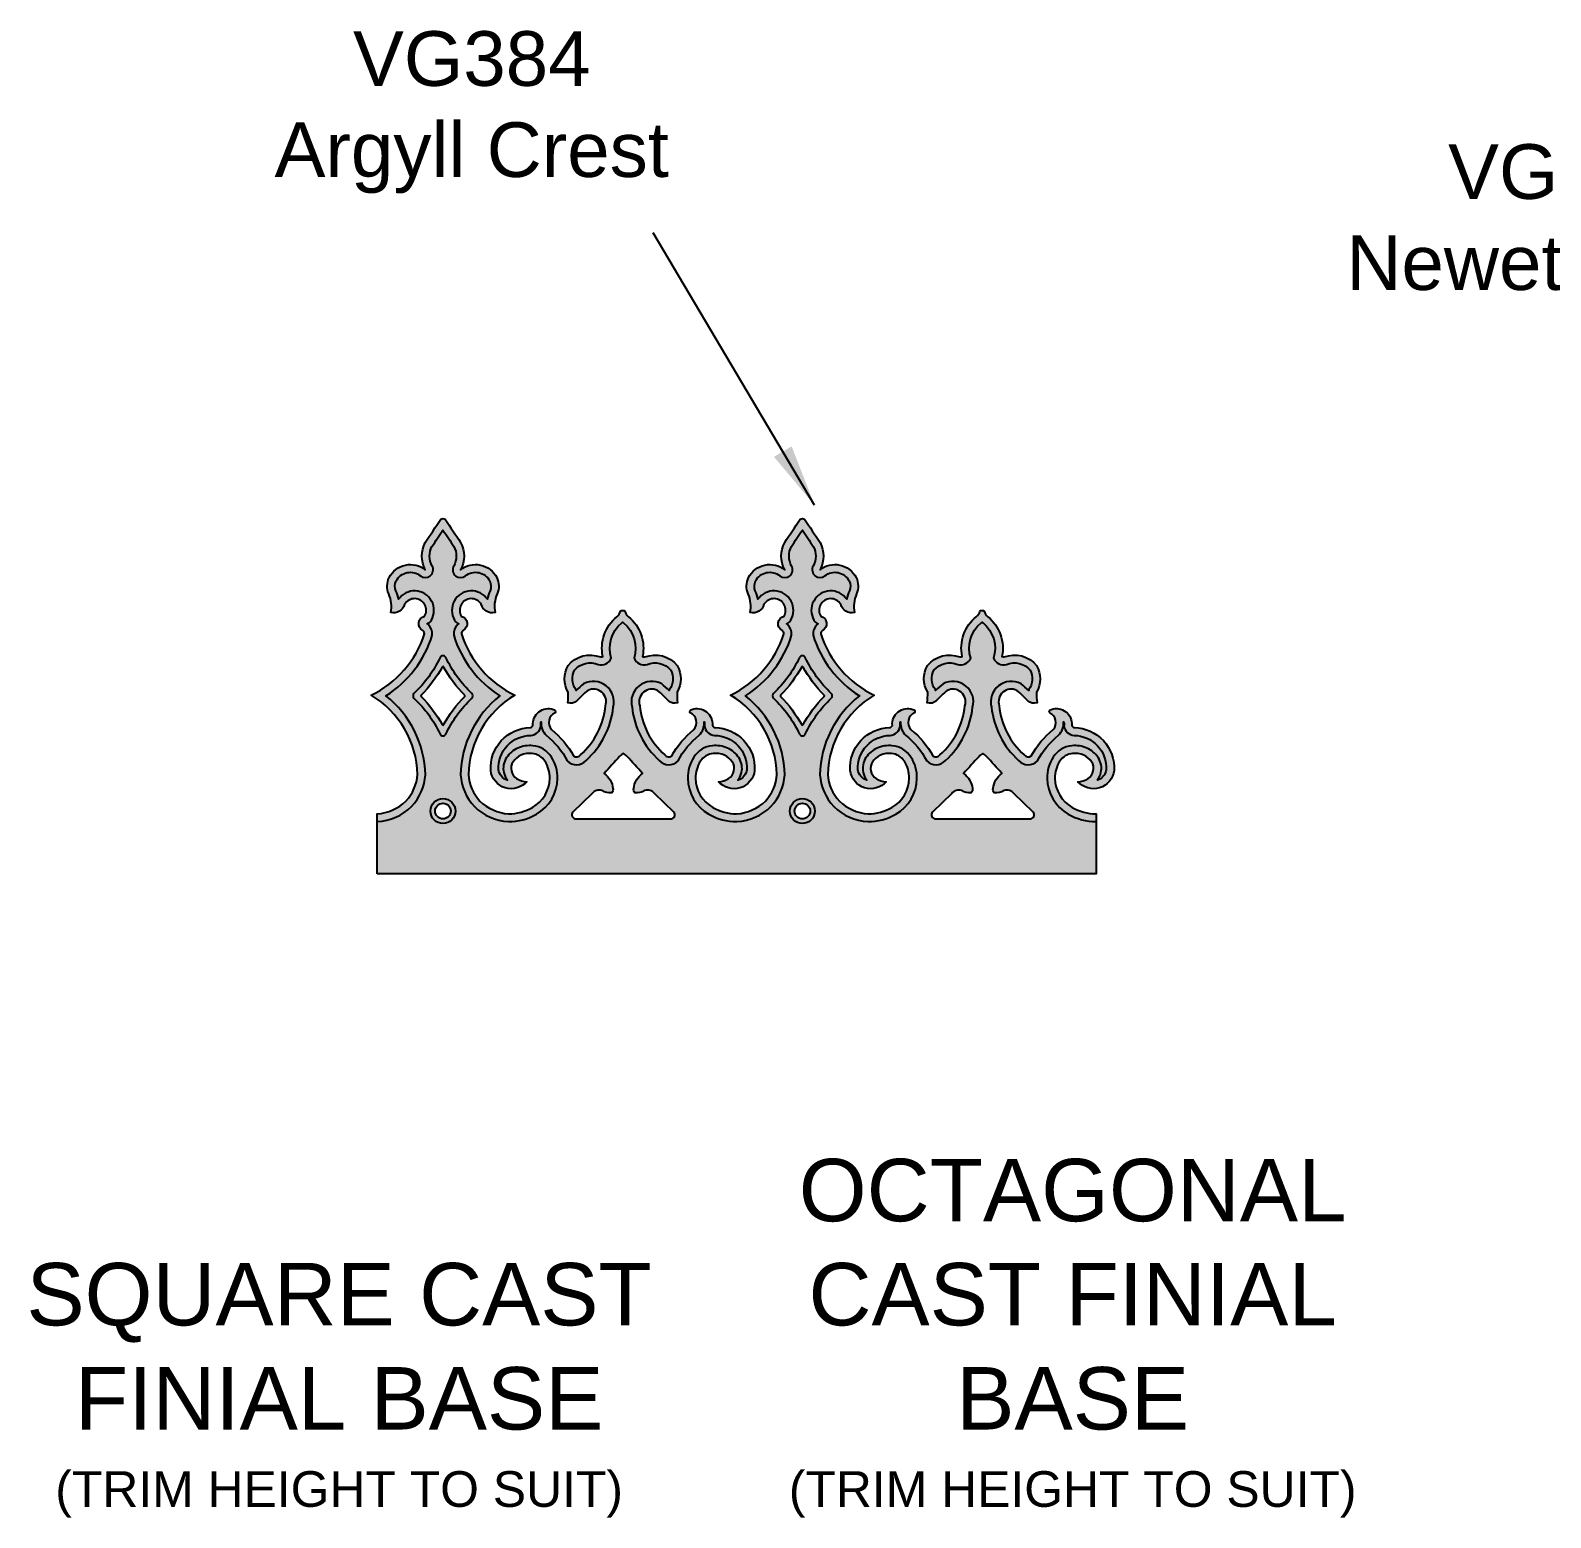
# Model space of a CAD drawing. Header units: millimetres. Extents: x -38686 to 870903, y -23218 to 232707.
# Drawn here: x 7051 to 8024, y 23062 to 24015 of the extents above; entities that cross this region are included whole.
import ezdxf

# ---------------------------------------------------------------- set-up
doc = ezdxf.new("R2010")
doc.units = ezdxf.units.MM
doc.header["$LTSCALE"] = 10
doc.layers.add('42 - Detail Hatch', color=7, linetype='Continuous')
doc.layers.add('44 - Detail Text', color=7, linetype='Continuous')
doc.styles.add('1-20', font='romans.shx', dxfattribs={"width": 0.8, "height": 35})
doc.dimstyles.new('1-20', dxfattribs={"dimtxt": 35, "dimasz": 40, "dimexe": 40, "dimexo": 40, "dimgap": 40, "dimtad": 1, "dimdec": 0, "dimzin": 0, "dimdsep": 46, "dimtxsty": '1-20', "dimblk": 'OBLIQUE', "dimcen": 40, "dimdle": 40, "dimclrd": 251, "dimclre": 251, "dimclrt": 251, "dimadec": 0, "dimazin": 0, "dimtfac": 1, "dimtdec": 0, "dimtix": 1, "dimtmove": 1, "dimatfit": 3, "dimfxl": 1, "dimtolj": 1, "dimtzin": 0, "dimlwd": 25, "dimarcsym": 0})

# ---------------------------------------------------------------- blocks, each defined once
blk = doc.blocks.new('_Oblique')
at = {"color": 0, "linetype": 'ByBlock', "lineweight": -2}
blk.add_line((-0.5, -0.5), (0.5, 0.5), dxfattribs=at)

msp = doc.modelspace()

# ---------------------------------------------------------------- hatches: boundary and pattern name
at = {"layer": '42 - Detail Hatch', "ltscale": 10}
h = msp.add_hatch(color=69, dxfattribs=at)
edge = h.paths.add_edge_path()
edge.add_line((7272.765700211723, 23474.8052745639), (7272.765700211694, 23513.16807386545))
edge.add_arc((7270.965351924469, 23542.08854275247), 28.97645207060305, 273.5621628405264, 314.1581875421587)
edge.add_arc((7270.435324887582, 23540.4736440428), 28.22729519773979, 317.215009823903, 355.5262347147943)
edge.add_arc((7237.320111357903, 23536.65878924069), 61.27773887476602, 1.508406563073729, 59.00446776400963)
edge.add_arc((7240.525033587005, 23648.28908915133), 65.55083733453283, 295.6269160252728, 342.3676908495293)
edge.add_arc((7299.585342228162, 23628.25127214971), 3.415802359991085, 3.054043758967522, 44.44494522713942)
edge.add_arc((7304.057015771035, 23634.97438132523), 4.78469622840008, 101.72511201506848, 244.85521436922448, ccw=False)
edge.add_arc((7296.562740642661, 23643.44460251894), 7.540872348555687, 329.8689517164606, 446.7859326851194)
edge.add_arc((7296.90194649923, 23643.09012941611), 7.883926975959591, 89.39253777840445, 147.2988494679036)
edge.add_arc((7283.169236347682, 23649.16218611602), 7.326185690007804, 256.2529180687206, 345.67459499525563, ccw=False)
edge.add_arc((7262.757139983374, 23646.01152100701), 19.08762533222025, 348.0088518145134, 384.6715316771527)
edge.add_arc((7292.080929344526, 23658.9397719049), 12.96515838947355, 154.6154477881782, 202.4963011499966, ccw=False)
edge.add_arc((7293.953868289845, 23657.58403583074), 15.24429952346812, 51.10034163600699, 153.029427185, ccw=False)
edge.add_arc((7319.648113624908, 23678.19882569956), 18.34341204201572, 151.5062503254861, 208.4937496745139, ccw=False)
edge.add_arc((4695.05040561591, 25436.65903642257), 3140.960171516022, 326.1471487217628, 326.4727162262777)
edge.add_arc((7315.486836896809, 23698.4571985479), 3.926538459886148, 99.46660446148252, 121.64548597741879, ccw=False)
edge.add_arc((7314.195220059031, 23698.45719854783), 3.92653845995562, 58.35451402295752, 80.53339553890152, ccw=False)
edge.add_arc((9934.631651339945, 25436.65903642257), 3140.960171516022, 213.5272837737224, 213.8528512782372)
edge.add_arc((7310.033943330947, 23678.19882569956), 18.34341204201572, -28.49374967451388, 28.49374967451388, ccw=False)
edge.add_arc((7335.72818866601, 23657.58403583074), 15.24429952346767, 26.970572815000025, 128.899658363993, ccw=False)
edge.add_arc((7337.601127611329, 23658.9397719049), 12.96515838947263, -22.49630114999661, 25.384552211821813, ccw=False)
edge.add_arc((7366.924916972481, 23646.01152100701), 19.08762533222022, 155.3284683228472, 191.9911481854866)
edge.add_arc((7346.512820608173, 23649.16218611602), 7.326185690008355, 194.3254050047443, 283.7470819312794, ccw=False)
edge.add_arc((7332.780110456625, 23643.09012941611), 7.883926975959422, 32.70115053209646, 90.60746222159557)
edge.add_arc((7333.119316313194, 23643.44460251894), 7.540872348554057, 93.21406731488058, 210.1310482835394)
edge.add_arc((7325.625041184805, 23634.97438132523), 4.784696228399475, -64.8552143694007, 78.27488798475201, ccw=False)
edge.add_arc((7330.096714727679, 23628.25127214975), 3.415802359973319, 135.5550547735107, 176.9459562416898)
edge.add_arc((7389.15702336885, 23648.28908915133), 65.55083733453402, 197.6323091504707, 244.3730839747271)
edge.add_arc((7392.361945597952, 23536.65878924069), 61.27773887476744, 120.9955322359904, 178.4915934369263)
edge.add_arc((7359.246732068273, 23540.4736440428), 28.22729519773988, 184.4737652852057, 222.784990176097)
edge.add_arc((7358.716705031386, 23542.08854275247), 28.97645207060366, 225.8418124578413, 266.4378371594736)
edge.add_arc((7356.916356744162, 23543.95689132734), 30.78881746188563, 269.9999999999983, 299.7803647346697)
edge.add_arc((7361.301406733613, 23536.29407432831), 21.96003341363789, 299.7803647346702, 358.9331871722359)
edge.add_arc((7363.874815203052, 23536.24615347814), 19.3861788026579, 358.9331871722954, 392.8345202956652)
edge.add_arc((7370.809934032866, 23540.72144860579), 11.1324439109139, 32.8345202956739, 84.1569462660504)
edge.add_arc((7370.513466596754, 23537.82443505045), 14.04458753383033, 84.15694626594438, 114.0787792415786)
edge.add_arc((7369.65175515973, 23539.75273083439), 11.9325100657812, 114.0787792416692, 146.1230358508788)
edge.add_arc((7365.847797677208, 23542.30666480514), 7.350734072153484, 146.1230358509248, 192.957145963435)
edge.add_arc((7366.743844031039, 23542.51282761384), 8.270191614351464, 192.9571459631436, 235.3622431278201)
edge.add_arc((7368.563055685041, 23545.14621067018), 11.47085363391605, 235.362243128115, 270.1061378820754)
edge.add_arc((7358.637330054224, 23542.5158035746), 13.30772166697793, 186.8714140218744, 318.37073594432724, ccw=False)
edge.add_arc((7371.216432466856, 23542.49182649851), 25.83886764302424, 91.13247427501301, 183.4794591729463, ccw=False)
edge.add_arc((7370.376283185332, 23570.54954833395), 2.248173771917276, 278.4269690213932, 338.8926474865723)
edge.add_arc((7382.35832542542, 23570.6008200849), 9.922121245172987, 71.2001148413832, 184.9774309206464, ccw=False)
edge.add_arc((7385.644259446929, 23578.71188880119), 1.284750865885334, -40.81508387524582, 93.94518622874028, ccw=False)
edge.add_arc((7389.64335458744, 23571.59020163789), 6.973104742305856, 115.7256802734644, 220.2131275335623)
edge.add_arc((7349.686787822782, 23523.71205972263), 55.50522179097713, 28.50952341749968, 51.39604658531579, ccw=False)
edge.add_arc((7400.398519965907, 23552.82274731309), 3.256606746270567, 233.4979790507911, 322.1326080428762)
edge.add_arc((7370.232007785346, 23587.25574742829), 48.97988127560085, 311.9424914353113, 354.2872365629296)
edge.add_arc((7411.215638927212, 23584.86928369782), 8.142742211866278, 342.2010003218364, 475.9361590318581)
edge.add_arc((7437.887494793862, 23553.77692100636), 48.88517060308702, 128.2033442886174, 139.5790314557715)
edge.add_arc((7396.553268526662, 23590.39092413892), 6.413520158773036, 253.6589285122264, 309.94593990342986, ccw=False)
edge.add_arc((7355.78933902268, 23589.67268860165), 39.33689738880702, 352.0565281893702, 361.9960096455885)
edge.add_arc((7409.469692313583, 23599.64743692952), 16.74693864106937, 149.6761700800185, 210.9175632546787, ccw=False)
edge.add_arc((7409.157582080223, 23596.60131792287), 18.22976661913481, 68.6767497367452, 140.8823706235243, ccw=False)
edge.add_arc((7416.110624838432, 23615.75830630627), 2.199185973025038, 261.5235611744261, 299.7157493777149)
edge.add_arc((7442.671152534048, 23619.2227231541), 26.0312367682323, 129.2049725922058, 191.9149577514177, ccw=False)
edge.add_arc((7422.557404581346, 23644.28752541373), 6.110474993854345, 306.7903294347949, 347.1619354537604)
edge.add_arc((7429.791544808596, 23641.67693637496), 1.788548098780743, 85.57860459536238, 135.5334858435607, ccw=False)
edge.add_arc((7430.067307956585, 23641.67693637496), 1.788548098780532, 44.466514156439416, 94.42139540463762, ccw=False)
edge.add_arc((7437.301448183849, 23644.28752541377), 6.110474993878054, 192.8380645465751, 233.2096705655391)
edge.add_arc((7417.187700231162, 23619.2227231541), 26.03123676823331, -11.914957751417717, 50.79502740779418, ccw=False)
edge.add_arc((7443.748227926778, 23615.75830630627), 2.19918597302468, 240.2842506222851, 278.476438825574)
edge.add_arc((7450.701270684973, 23596.60131792289), 18.22976661910925, 39.117629376451305, 111.32325026323721, ccw=False)
edge.add_arc((7450.389160451613, 23599.6474369295), 16.74693864106963, -30.917563254589083, 30.32382992007109, ccw=False)
edge.add_arc((7504.06951374253, 23589.67268860165), 39.3368973888071, 178.0039903544115, 187.9434718106299)
edge.add_arc((7463.305584238534, 23590.39092413895), 6.413520158802018, 230.0540600966166, 286.34107148783437, ccw=False)
edge.add_arc((7421.971357971333, 23553.77692100651), 48.8851706029817, 40.42096854410971, 51.79665571126376)
edge.add_arc((7448.643213837983, 23584.86928369782), 8.142742211877755, 64.06384096807224, 197.7989996780836)
edge.add_arc((7489.626844979835, 23587.25574742829), 48.97988127560129, 185.7127634370704, 228.0575085646887)
edge.add_arc((7459.460332799288, 23552.8227473131), 3.256606746290497, 217.8673919571688, 306.5020209492624)
edge.add_arc((7510.172064942413, 23523.7120597227), 55.50522179092959, 128.6039534147428, 151.4904765825591, ccw=False)
edge.add_arc((7470.215498177741, 23571.59020163789), 6.973104742306713, 319.7868724664377, 424.2743197265356)
edge.add_arc((7474.214593318266, 23578.71188880118), 1.284750865893344, 86.05481377063461, 220.815083874576, ccw=False)
edge.add_arc((7477.50052733979, 23570.6008200849), 9.92212124517243, -4.977430920646384, 108.7998851586168, ccw=False)
edge.add_arc((7489.482569579878, 23570.54954833395), 2.248173771917627, 201.1073525134277, 261.5730309786068)
edge.add_arc((7488.64242029834, 23542.49182649852), 25.83886764301156, -3.479459172980512, 88.86752572495408, ccw=False)
edge.add_arc((7501.221522710972, 23542.5158035746), 13.30772166696406, 221.6292640557027, 353.1285859781336, ccw=False)
edge.add_arc((7491.295797080154, 23545.14621067014), 11.47085363386872, 269.8938621179968, 304.6377568719594)
edge.add_arc((7493.115008734157, 23542.51282761388), 8.270191614372873, 304.6377568719537, 347.0428540366334)
edge.add_arc((7494.011055087987, 23542.30666480511), 7.350734072159969, 347.0428540368391, 393.8769641493503)
edge.add_arc((7490.207097605451, 23539.75273083439), 11.93251006578128, 33.87696414912118, 65.92122075833079)
edge.add_arc((7489.345386168427, 23537.82443505045), 14.04458753383024, 65.92122075842141, 95.84305373405564)
edge.add_arc((7489.048918732329, 23540.72144860582), 11.13244391088638, 95.84305373403937, 147.1654797044114)
edge.add_arc((7495.984037562158, 23536.24615347814), 19.38617880265882, 147.1654797043347, 181.0668128277046)
edge.add_arc((7498.557446031597, 23536.29407432831), 21.96003341363715, 181.066812827764, 240.2196352653298)
edge.add_arc((7502.942496021034, 23543.95689132729), 30.78881746183124, 240.2196352653034, 269.9999999999746)
edge.add_arc((7501.142147733795, 23542.08854275247), 28.97645207060305, 273.5621628405264, 314.1581875421587)
edge.add_arc((7500.612120696908, 23540.4736440428), 28.22729519773979, 317.215009823903, 355.5262347147943)
edge.add_arc((7467.496907167243, 23536.65878924072), 61.27773887475071, 1.508406563046884, 59.00446776398395)
edge.add_arc((7470.70182939636, 23648.28908915133), 65.55083733453283, 295.6269160252728, 342.3676908495293)
edge.add_arc((7529.762138037517, 23628.25127214971), 3.415802359991085, 3.054043758967522, 44.44494522713942)
edge.add_arc((7534.233811580376, 23634.97438132523), 4.78469622839719, 101.72511201524799, 244.8552143694007, ccw=False)
edge.add_arc((7526.739536452002, 23643.44460251895), 7.540872348546753, 329.8689517163573, 446.7859326850059)
edge.add_arc((7527.07874230857, 23643.09012941609), 7.883926975985211, 89.39253777830066, 147.298849467805)
edge.add_arc((7513.346032157023, 23649.16218611601), 7.326185689990105, 256.2529180688041, 345.67459499533777, ccw=False)
edge.add_arc((7492.933935792715, 23646.01152100697), 19.08762533222542, 348.0088518146507, 384.6715316772901)
edge.add_arc((7522.257725153852, 23658.9397719049), 12.96515838947355, 154.6154477881782, 202.4963011499966, ccw=False)
edge.add_arc((7524.130664099185, 23657.58403583073), 15.24429952348604, 51.10034163599022, 153.0294271849883, ccw=False)
edge.add_arc((7549.824909434263, 23678.19882569956), 18.34341204201572, 151.5062503254861, 208.4937496745139, ccw=False)
edge.add_arc((4925.22720142525, 25436.65903641745), 3140.96017151318, 326.1471487218406, 326.4727162263554)
edge.add_arc((7545.66363270615, 23698.45719854783), 3.926538459955724, 99.46660446109848, 121.64548597704251, ccw=False)
edge.add_arc((7544.372015868372, 23698.4571985479), 3.926538459886245, 58.35451402258121, 80.53339553851742, ccw=False)
edge.add_arc((10164.80844714927, 25436.65903642257), 3140.960171516022, 213.5272837737224, 213.8528512782372)
edge.add_arc((7540.210739140273, 23678.19882569956), 18.34341204201572, -28.49374967451388, 28.49374967451388, ccw=False)
edge.add_arc((7565.904984475336, 23657.58403583074), 15.24429952346767, 26.970572815000025, 128.899658363993, ccw=False)
edge.add_arc((7567.777923420655, 23658.9397719049), 12.96515838947263, -22.49630114999661, 25.384552211821813, ccw=False)
edge.add_arc((7597.101712781807, 23646.01152100701), 19.08762533222022, 155.3284683228472, 191.9911481854866)
edge.add_arc((7576.689616417499, 23649.16218611602), 7.326185690008355, 194.3254050047443, 283.7470819312794, ccw=False)
edge.add_arc((7562.956906265951, 23643.09012941611), 7.883926975959422, 32.70115053209646, 90.60746222159557)
edge.add_arc((7563.29611212252, 23643.44460251894), 7.540872348554057, 93.21406731488058, 210.1310482835394)
edge.add_arc((7555.801836994146, 23634.97438132523), 4.78469622840008, -64.85521436922448, 78.27488798493152, ccw=False)
edge.add_arc((7560.273510537019, 23628.25127214971), 3.415802359990952, 135.5550547728606, 176.9459562410325)
edge.add_arc((7619.333819178176, 23648.28908915133), 65.55083733453402, 197.6323091504707, 244.3730839747271)
edge.add_arc((7622.538741407278, 23536.65878924069), 61.27773887476744, 120.9955322359904, 178.4915934369263)
edge.add_arc((7589.423527877599, 23540.4736440428), 28.22729519773988, 184.4737652852057, 222.784990176097)
edge.add_arc((7588.893500840712, 23542.08854275247), 28.97645207060366, 225.8418124578413, 266.4378371594736)
edge.add_arc((7587.093152553473, 23543.95689132729), 30.78881746183106, 270.0000000000254, 299.7803647346967)
edge.add_arc((7591.47820254291, 23536.29407432831), 21.96003341363789, 299.7803647346702, 358.9331871722359)
edge.add_arc((7594.051611012364, 23536.24615347819), 19.3861788026443, 358.9331871721441, 392.8345202955155)
edge.add_arc((7600.986729842192, 23540.72144860579), 11.1324439109139, 32.8345202956739, 84.1569462660504)
edge.add_arc((7600.69026240608, 23537.82443505045), 14.04458753383033, 84.15694626594438, 114.0787792415786)
edge.add_arc((7599.828550969056, 23539.75273083439), 11.9325100657812, 114.0787792416692, 146.1230358508788)
edge.add_arc((7596.024593486534, 23542.30666480514), 7.350734072153484, 146.1230358509248, 192.957145963435)
edge.add_arc((7596.920639840379, 23542.51282761388), 8.270191614373804, 192.9571459633666, 235.3622431280463)
edge.add_arc((7598.739851494382, 23545.14621067014), 11.47085363386887, 235.3622431280405, 270.1061378820032)
edge.add_arc((7588.81412586355, 23542.5158035746), 13.30772166697793, 186.8714140218744, 318.37073594432724, ccw=False)
edge.add_arc((7601.393228276167, 23542.49182649852), 25.8388676430106, 91.13247427504592, 183.4794591729805, ccw=False)
edge.add_arc((7600.553078994629, 23570.54954833395), 2.248173771917276, 278.4269690213932, 338.8926474865723)
edge.add_arc((7612.535121234731, 23570.60082008489), 9.922121245186537, 71.20011484132402, 184.9774309205763, ccw=False)
edge.add_arc((7615.821055256255, 23578.71188880119), 1.284750865885334, -40.81508387524582, 93.94518622874028, ccw=False)
edge.add_arc((7619.820150396766, 23571.59020163789), 6.973104742305856, 115.7256802734644, 220.2131275335623)
edge.add_arc((7579.863583632108, 23523.71205972263), 55.50522179097713, 28.50952341749968, 51.39604658531579, ccw=False)
edge.add_arc((7630.575315775233, 23552.82274731309), 3.256606746270567, 233.4979790507911, 322.1326080428762)
edge.add_arc((7600.408803594672, 23587.25574742829), 48.97988127560085, 311.9424914353113, 354.2872365629296)
edge.add_arc((7641.392434736538, 23584.86928369782), 8.142742211866278, 342.2010003218364, 475.9361590318581)
edge.add_arc((7668.064290603188, 23553.77692100636), 48.88517060308702, 128.2033442886174, 139.5790314557715)
edge.add_arc((7626.730064335988, 23590.39092413892), 6.413520158773036, 253.6589285122264, 309.94593990342986, ccw=False)
edge.add_arc((7585.966134832006, 23589.67268860165), 39.33689738880702, 352.0565281893702, 361.9960096455885)
edge.add_arc((7639.646488122909, 23599.64743692952), 16.74693864106937, 149.6761700800185, 210.9175632546787, ccw=False)
edge.add_arc((7639.334377889549, 23596.60131792287), 18.22976661913481, 68.6767497367452, 140.8823706235243, ccw=False)
edge.add_arc((7646.287420647758, 23615.75830630627), 2.199185973025038, 261.5235611744261, 299.7157493777149)
edge.add_arc((7672.847948343359, 23619.22272315413), 26.03123676822332, 129.204972592266, 191.9149577514791, ccw=False)
edge.add_arc((7652.734200390658, 23644.28752541377), 6.110474993877676, 306.7903294344609, 347.161935453425)
edge.add_arc((7659.968340617922, 23641.67693637496), 1.788548098780743, 85.57860459536238, 135.5334858435607, ccw=False)
edge.add_arc((7660.244103765911, 23641.67693637496), 1.788548098780532, 44.466514156439416, 94.42139540463762, ccw=False)
edge.add_arc((7667.478243993175, 23644.28752541377), 6.110474993878054, 192.8380645465751, 233.2096705655391)
edge.add_arc((7647.364496040488, 23619.2227231541), 26.03123676823331, -11.914957751417717, 50.79502740779418, ccw=False)
edge.add_arc((7673.925023736104, 23615.75830630627), 2.19918597302468, 240.2842506222851, 278.476438825574)
edge.add_arc((7680.878066494299, 23596.60131792289), 18.22976661910925, 39.117629376451305, 111.32325026323721, ccw=False)
edge.add_arc((7680.565956260939, 23599.6474369295), 16.74693864106963, -30.917563254589083, 30.32382992007109, ccw=False)
edge.add_arc((7734.246309551841, 23589.67268860149), 39.33689738879838, 178.0039903541672, 187.9434718103855)
edge.add_arc((7693.482380047845, 23590.39092413892), 6.413520158773486, 230.0540600965701, 286.3410714877736, ccw=False)
edge.add_arc((7652.148153780659, 23553.77692100651), 48.8851706029817, 40.42096854410971, 51.79665571126376)
edge.add_arc((7678.820009647324, 23584.86928369782), 8.142742211864848, 64.06384096814193, 197.7989996781637)
edge.add_arc((7719.803640789176, 23587.25574742826), 48.9798812755832, 185.7127634370297, 228.0575085646475)
edge.add_arc((7689.637128608614, 23552.8227473131), 3.256606746290497, 217.8673919571688, 306.5020209492624)
edge.add_arc((7740.348860751739, 23523.7120597227), 55.50522179092959, 128.6039534147428, 151.4904765825591, ccw=False)
edge.add_arc((7700.392293987067, 23571.59020163789), 6.973104742306713, 319.7868724664377, 424.2743197265356)
edge.add_arc((7704.391389127592, 23578.71188880118), 1.284750865893344, 86.05481377063461, 220.815083874576, ccw=False)
edge.add_arc((7707.677323149116, 23570.6008200849), 9.92212124517243, -4.977430920646384, 108.7998851586168, ccw=False)
edge.add_arc((7719.659365389204, 23570.54954833395), 2.248173771917627, 201.1073525134277, 261.5730309786068)
edge.add_arc((7718.819216107666, 23542.49182649852), 25.83886764301156, -3.479459172980512, 88.86752572495408, ccw=False)
edge.add_arc((7731.398318520298, 23542.5158035746), 13.30772166696406, 221.6292640557027, 353.1285859781336, ccw=False)
edge.add_arc((7721.47259288948, 23545.14621067014), 11.47085363386872, 269.8938621179968, 304.6377568719594)
edge.add_arc((7723.291804543483, 23542.51282761388), 8.270191614372873, 304.6377568719537, 347.0428540366334)
edge.add_arc((7724.187850897313, 23542.30666480511), 7.350734072159969, 347.0428540368391, 393.8769641493503)
edge.add_arc((7720.383893414777, 23539.75273083439), 11.93251006578128, 33.87696414912118, 65.92122075833079)
edge.add_arc((7719.522181977753, 23537.82443505045), 14.04458753383024, 65.92122075842141, 95.84305373405564)
edge.add_arc((7719.225714541641, 23540.72144860579), 11.13244391091385, 95.84305373394963, 147.1654797043261)
edge.add_arc((7726.160833371469, 23536.24615347819), 19.38617880264344, 147.1654797044845, 181.0668128278559)
edge.add_arc((7728.734241840923, 23536.29407432831), 21.96003341363715, 181.066812827764, 240.2196352653298)
edge.add_arc((7733.11929183036, 23543.95689132729), 30.78881746183124, 240.2196352653034, 269.9999999999746)
edge.add_line((7733.119291830346, 23513.16807386545), (7733.119291830375, 23474.8052745639))
edge.add_line((7733.119291830375, 23474.8052745639), (7272.765700211723, 23474.80527456378))
edge = h.paths.add_edge_path(flags=16)
edge.add_arc((7619.33381917833, 23648.28908915112), 84.550837334497, 209.0987038794492, 224.4551697670829, ccw=False)
edge.add_arc((7545.017824287283, 23606.9275389547), 0.4999999999919305, 29.0987038797039, 150.9012961202961)
edge.add_arc((7470.701829396347, 23648.28908915137), 84.55083733452192, 315.54483023273656, 330.9012961203656, ccw=False)
edge.add_arc((7531.411001997229, 23588.7236520807), 0.5000000000066769, 135.544830232778, 224.455169767222)
edge.add_arc((7470.701829396318, 23529.15821501), 84.5508373345569, 29.098703879638094, 44.45516976726071, ccw=False)
edge.add_arc((7545.017824287283, 23570.5197652067), 0.4999999999919305, 209.0987038797039, 330.9012961202961)
edge.add_arc((7619.333819178209, 23529.15821501012), 84.55083733446364, 135.5448302327949, 150.9012961204226, ccw=False)
edge.add_arc((7558.624646577315, 23588.72365208066), 0.4999999999760047, 315.5448302351698, 404.4551697695465)
edge = h.paths.add_edge_path(flags=16)
edge.add_arc((7389.157023369004, 23648.28908915112), 84.550837334497, 209.0987038794492, 224.4551697670829, ccw=False)
edge.add_arc((7314.841028477957, 23606.9275389547), 0.4999999999919305, 29.0987038797039, 150.9012961202961)
edge.add_arc((7240.525033587021, 23648.28908915137), 84.55083733452192, 315.54483023273656, 330.9012961203656, ccw=False)
edge.add_arc((7301.234206187903, 23588.7236520807), 0.5000000000066769, 135.544830232778, 224.455169767222)
edge.add_arc((7240.525033586992, 23529.15821501), 84.5508373345569, 29.098703879638094, 44.45516976726071, ccw=False)
edge.add_arc((7314.841028477957, 23570.5197652067), 0.4999999999919305, 209.0987038797039, 330.9012961202961)
edge.add_arc((7389.157023368883, 23529.15821501012), 84.55083733446364, 135.5448302327949, 150.9012961204226, ccw=False)
edge.add_arc((7328.447850767989, 23588.72365208066), 0.4999999999760047, 315.5448302351698, 404.4551697695465)
edge = h.paths.add_edge_path(flags=16)
edge.add_arc((7314.841028477971, 23514.92123886307), 5, 0, 360)
edge = h.paths.add_edge_path(flags=16)
edge.add_arc((7545.017824287297, 23514.92123886307), 5, 0, 360)
edge = h.paths.add_edge_path(flags=16)
edge.add_line((7630.405990474686, 23509.96938428067), (7660.548189925907, 23509.96938428067))
edge.add_line((7660.548189925907, 23509.96938428067), (7690.690389377127, 23509.96938428067))
edge.add_arc((7690.963620912808, 23512.49130856093), 2.536682389937079, 263.8165517408158, 403.231280201668)
edge.add_line((7692.811834499797, 23514.22879642686), (7680.436737950895, 23526.25031878865))
edge.add_arc((7676.110865978058, 23522.82191183176), 5.519704936626552, 38.39807267734091, 109.7111355208218)
edge.add_arc((7668.66596462997, 23538.11579948111), 11.53837617356086, 266.11829442226013, 298.93932099613227, ccw=False)
edge.add_arc((7670.183086524679, 23528.68114132504), 3.09787540491281, 165.9637565322122, 222.1087304039181, ccw=False)
edge.add_arc((7680.533529934409, 23527.96737918188), 13.43594336463142, 124.95886602114979, 173.7397980647497, ccw=False)
edge.add_arc((6128.59309679641, 22154.13135038411), 2074.243406293685, 41.88517065883379, 42.29315368873345)
edge.add_arc((7656.721010357945, 23544.04605998608), 8.564310959588733, 43.48567577331517, 63.45661349277536)
edge.add_arc((7664.375369493869, 23544.04605998608), 8.564310959588576, 116.5433865072246, 136.5143242266848)
edge.add_arc((9192.503283055388, 22154.13135038002), 2074.243406296423, 137.7068463111828, 138.1148293410825)
edge.add_arc((7640.562849917375, 23527.96737918188), 13.43594336463188, 6.260201935250279, 55.04113397885021, ccw=False)
edge.add_arc((7650.913293327105, 23528.68114132504), 3.09787540491281, -42.10873040391817, 14.036243467787813, ccw=False)
edge.add_arc((7652.430415221828, 23538.11579948106), 11.53837617351233, 241.0606790038173, 273.8817055776837, ccw=False)
edge.add_arc((7644.98551387374, 23522.82191183174), 5.519704936649167, 70.28886447909969, 141.601927322605)
edge.add_line((7640.659641900889, 23526.25031878865), (7628.284545352017, 23514.22879642686))
edge.add_arc((7630.132758939005, 23512.49130856093), 2.536682389933979, 136.768719798332, 276.1834482591842)
edge = h.paths.add_edge_path(flags=16)
edge.add_line((7400.229194665273, 23509.9693842806), (7430.371394116493, 23509.9693842806))
edge.add_line((7430.371394116493, 23509.9693842806), (7460.513593567714, 23509.9693842806))
edge.add_arc((7460.786825103395, 23512.49130856085), 2.536682389937079, 263.8165517408158, 403.231280201668)
edge.add_line((7462.635038690383, 23514.22879642679), (7450.259942141482, 23526.25031878857))
edge.add_arc((7445.934070168645, 23522.82191183168), 5.519704936626552, 38.39807267734091, 109.7111355208218)
edge.add_arc((7438.489168820557, 23538.11579948104), 11.53837617356086, 266.11829442226013, 298.93932099613227, ccw=False)
edge.add_arc((7440.006290715267, 23528.68114132494), 3.09787540489153, 165.9637565317594, 222.1087304034576, ccw=False)
edge.add_arc((7450.356734125025, 23527.96737918179), 13.43594336463142, 124.95886602114979, 173.7397980647497, ccw=False)
edge.add_arc((5898.416300984969, 22154.13135037994), 2074.243406297939, 41.88517065887971, 42.29315368877938)
edge.add_arc((7426.544214548531, 23544.04605998601), 8.564310959588733, 43.48567577331517, 63.45661349277536)
edge.add_arc((7434.198573684455, 23544.04605998601), 8.564310959588576, 116.5433865072246, 136.5143242266848)
edge.add_arc((8962.326487248018, 22154.13135037994), 2074.243406297939, 137.7068463112206, 138.1148293411203)
edge.add_arc((7410.386054107962, 23527.96737918179), 13.43594336463188, 6.260201935250279, 55.04113397885021, ccw=False)
edge.add_arc((7420.736497517705, 23528.68114132496), 3.09787540489781, -42.10873040398752, 14.036243467718407, ccw=False)
edge.add_arc((7422.253619412415, 23538.11579948099), 11.53837617351233, 241.0606790038173, 273.8817055776837, ccw=False)
edge.add_arc((7414.808718064327, 23522.82191183167), 5.519704936649167, 70.28886447909969, 141.601927322605)
edge.add_line((7410.482846091476, 23526.25031878857), (7398.107749542603, 23514.22879642679))
edge.add_arc((7399.955963129592, 23512.49130856085), 2.536682389933979, 136.768719798332, 276.1834482591842)

# ---------------------------------------------------------------- linework, layer by layer
at = {"ltscale": 10}
for points in [[(7272.765700211723, 23474.8052745639), (7272.765700211694, 23513.16807386545, 0.1790097226226259), (7291.151557941488, 23521.30028016902, 0.1687389301272341), (7298.576615870817, 23538.27184115034, 0.2562730003725834), (7268.876384153471, 23589.18652409434, 0.2068205576513439), (7302.996293209701, 23628.43325886368, 0.1825914048956461), (7302.023964195138, 23630.64309753312, -0.7207592200561679), (7303.084686756487, 23639.65923930446, 0.5595511570825529), (7296.985532028808, 23650.97361329201, 0.2581814967802687), (7290.267622473712, 23647.34947787412, -0.4112602837343854), (7281.428267795916, 23642.04586506746, 0.1613498277691661), (7280.102364594266, 23653.97899388245, -0.2120132582584302), (7280.367545234596, 23664.49782594902, -0.4765957706625703), (7303.526654490361, 23669.44786456856, -0.2539095848108819), (7303.526654490361, 23686.94978683056, 0.001420557178373299), (7313.426731729476, 23701.79990268924, -0.09707686205633011), (7314.841028477913, 23702.3302639699, -0.09707686205633011), (7316.255325226379, 23701.79990268924, 0.001420557178373299), (7326.155402465494, 23686.94978683056, -0.2539095848108819), (7326.155402465494, 23669.44786456856, -0.4765957706625703), (7349.314511721259, 23664.49782594902, -0.2120132582584302), (7349.579692361589, 23653.97899388245, 0.1613498277691661), (7348.253789159939, 23642.04586506746, -0.4112602837343854), (7339.414434482143, 23647.34947787412, 0.2581814967802687), (7332.696524927047, 23650.97361329201, 0.5595511570825529), (7326.597370199368, 23639.65923930446, -0.7207592200561679), (7327.658092760688, 23630.64309753312, 0.1825914048956461), (7326.685763746154, 23628.43325886368, 0.2068205576513439), (7360.805672802384, 23589.18652409434, 0.2562730003725834), (7331.105441085037, 23538.27184115034, 0.1687389301272341), (7338.530499014367, 23521.30028016902, 0.1790097226226259), (7356.916356744161, 23513.16807386545, 0.1306776703405993), (7372.208440336723, 23517.23417701724, 0.2639911878235271), (7383.257633683945, 23535.88521538734, 0.1490108983516347), (7380.163859546712, 23546.75762164101, 0.2277562512487188), (7371.943259696363, 23551.79605380734, 0.1313055336480819), (7364.783382407364, 23550.64693769923, 0.1407377601104668), (7359.744950241035, 23546.40404745389, 0.2072452655698601), (7358.684227679714, 23540.65846691334, 0.18716793282409), (7362.043182457248, 23535.70842829379, 0.1527709747847748), (7368.58430491883, 23533.6753767179, -0.646306047839591), (7345.425195663036, 23540.92364755367, -0.4262627659581749), (7370.705750041499, 23568.32564705479, 0.270128171647587), (7372.473620977053, 23569.73994380323, -0.5416982798040236), (7385.555865900158, 23579.99359522946, -0.6666666666668489), (7386.616588461478, 23577.87215010679, 0.4903681675887955), (7384.318356245265, 23567.0881373999, -0.1001945735967854), (7398.46132372972, 23550.20496996534, 0.4072509519102416), (7402.96939461536, 23550.82372479279, 0.1868953856881653), (7418.968626582155, 23582.38022099246, 0.6602249879611396), (7407.654252594602, 23592.19190468479, 0.04967660192715796), (7400.671162399147, 23585.47399512968, -0.2506585924447059), (7394.748794765041, 23584.23648547479, 0.04339638061518545), (7395.102368952157, 23591.04278857668, -0.2737631814638015), (7395.013975405371, 23608.10274310478, -0.3259118950187858), (7415.786458898165, 23613.58314300502, 0.1682047927010221), (7417.200755646601, 23613.84832364535, -0.2806635737227264), (7426.21689741794, 23639.39405866413, 0.1779993098689376), (7428.515129634154, 23642.92980053523, -0.2214881282045727), (7429.92942638259, 23643.46016181589, -0.2214881282045727), (7431.343723131027, 23642.92980053523, 0.1779993098689376), (7433.64195534727, 23639.39405866413, -0.2806635737227264), (7442.658097118609, 23613.84832364535, 0.1682047927010221), (7444.072393867045, 23613.58314300502, -0.3259118950187858), (7464.84487735981, 23608.10274310478, -0.2737631814638015), (7464.756483813053, 23591.04278857668, 0.04339638061518545), (7465.110058000169, 23584.23648547479, -0.2506585924447059), (7459.187690366034, 23585.47399512968, 0.04967660192715796), (7452.204600170608, 23592.19190468479, 0.6602249879611396), (7440.890226183026, 23582.38022099246, 0.1868953856881653), (7456.889458149821, 23550.82372479279, 0.4072509519102416), (7461.39752903549, 23550.20496996534, -0.1001945735967854), (7475.540496519916, 23567.0881373999, 0.4903681675887955), (7473.242264303703, 23577.87215010679, -0.6666666666668489), (7474.302986865052, 23579.99359522946, -0.5416982798040236), (7487.385231788157, 23569.73994380323, 0.270128171647587), (7489.153102723711, 23568.32564705479, -0.4262627659581749), (7514.433657102145, 23540.92364755367, -0.646306047839591), (7491.27454784638, 23533.6753767179, 0.1527709747847748), (7497.815670307933, 23535.70842829379, 0.18716793282409), (7501.174625085496, 23540.65846691334, 0.2072452655698601), (7500.113902524146, 23546.40404745389, 0.1407377601104668), (7495.075470357817, 23550.64693769923, 0.1313055336480819), (7487.915593068818, 23551.79605380734, 0.2277562512487188), (7479.694993218498, 23546.75762164101, 0.1490108983516347), (7476.601219081265, 23535.88521538734, 0.2639911878235271), (7487.650412428487, 23517.23417701724, 0.1306776703405993), (7502.94249602102, 23513.16807386545, 0.1790097226226259), (7521.328353750814, 23521.30028016902, 0.1687389301272341), (7528.753411680143, 23538.27184115034, 0.2562730003725834), (7499.053179962826, 23589.18652409434, 0.2068205576513439), (7533.173089019056, 23628.43325886368, 0.1825914048956461), (7532.200760004493, 23630.64309753312, -0.7207592200561679), (7533.261482565813, 23639.65923930446, 0.5595511570825529), (7527.162327838163, 23650.97361329201, 0.2581814967802687), (7520.444418283038, 23647.34947787412, -0.4112602837343854), (7511.605063605271, 23642.04586506746, 0.1613498277691661), (7510.279160403592, 23653.97899388245, -0.2120132582584302), (7510.544341043922, 23664.49782594902, -0.4765957706625703), (7533.703450299716, 23669.44786456856, -0.2539095848108819), (7533.703450299716, 23686.94978683056, 0.001420557178373299), (7543.603527538802, 23701.79990268924, -0.09707686205633011), (7545.017824287268, 23702.3302639699, -0.09707686205633011), (7546.432121035705, 23701.79990268924, 0.001420557178373299), (7556.33219827482, 23686.94978683056, -0.2539095848108819), (7556.33219827482, 23669.44786456856, -0.4765957706625703), (7579.491307530585, 23664.49782594902, -0.2120132582584302), (7579.756488170915, 23653.97899388245, 0.1613498277691661), (7578.430584969265, 23642.04586506746, -0.4112602837343854), (7569.591230291469, 23647.34947787412, 0.2581814967802687), (7562.873320736373, 23650.97361329201, 0.5595511570825529), (7556.774166008694, 23639.65923930446, -0.7207592200561679), (7557.834888570043, 23630.64309753312, 0.1825914048956461), (7556.86255955548, 23628.43325886368, 0.2068205576513439), (7590.98246861171, 23589.18652409434, 0.2562730003725834), (7561.282236894363, 23538.27184115034, 0.1687389301272341), (7568.707294823693, 23521.30028016902, 0.1790097226226259), (7587.093152553487, 23513.16807386545, 0.1306776703405993), (7602.385236146019, 23517.23417701724, 0.2639911878235271), (7613.434429493242, 23535.88521538734, 0.1490108983516347), (7610.340655356038, 23546.75762164101, 0.2277562512487188), (7602.120055505689, 23551.79605380734, 0.1313055336480819), (7594.96017821669, 23550.64693769923, 0.1407377601104668), (7589.921746050361, 23546.40404745389, 0.2072452655698601), (7588.86102348904, 23540.65846691334, 0.18716793282409), (7592.219978266603, 23535.70842829379, 0.1527709747847748), (7598.761100728156, 23533.6753767179, -0.646306047839591), (7575.601991472362, 23540.92364755367, -0.4262627659581749), (7600.882545850796, 23568.32564705479, 0.270128171647587), (7602.65041678635, 23569.73994380323, -0.5416982798040236), (7615.732661709484, 23579.99359522946, -0.6666666666668489), (7616.793384270804, 23577.87215010679, 0.4903681675887955), (7614.495152054591, 23567.0881373999, -0.1001945735967854), (7628.638119539046, 23550.20496996534, 0.4072509519102416), (7633.146190424686, 23550.82372479279, 0.1868953856881653), (7649.145422391481, 23582.38022099246, 0.6602249879611396), (7637.831048403928, 23592.19190468479, 0.04967660192715796), (7630.847958208473, 23585.47399512968, -0.2506585924447059), (7624.925590574367, 23584.23648547479, 0.04339638061518545), (7625.279164761483, 23591.04278857668, -0.2737631814638015), (7625.190771214697, 23608.10274310478, -0.3259118950187858), (7645.963254707491, 23613.58314300502, 0.1682047927010221), (7647.377551455927, 23613.84832364535, -0.2806635737227264), (7656.393693227237, 23639.39405866413, 0.1779993098689376), (7658.69192544348, 23642.92980053523, -0.2214881282045727), (7660.106222191916, 23643.46016181589, -0.2214881282045727), (7661.520518940353, 23642.92980053523, 0.1779993098689376), (7663.818751156596, 23639.39405866413, -0.2806635737227264), (7672.834892927935, 23613.84832364535, 0.1682047927010221), (7674.249189676371, 23613.58314300502, -0.3259118950187858), (7695.021673169136, 23608.10274310478, -0.2737631814638015), (7694.933279622379, 23591.04278857668, 0.04339638061518545), (7695.286853809466, 23584.23648547479, -0.2506585924447059), (7689.36448617536, 23585.47399512968, 0.04967660192715796), (7682.381395979934, 23592.19190468479, 0.6602249879611396), (7671.067021992381, 23582.38022099246, 0.1868953856881653), (7687.066253959147, 23550.82372479279, 0.4072509519102416), (7691.574324844816, 23550.20496996534, -0.1001945735967854), (7705.717292329242, 23567.0881373999, 0.4903681675887955), (7703.419060113029, 23577.87215010679, -0.6666666666668489), (7704.479782674378, 23579.99359522946, -0.5416982798040236), (7717.562027597483, 23569.73994380323, 0.270128171647587), (7719.329898533037, 23568.32564705479, -0.4262627659581749), (7744.610452911471, 23540.92364755367, -0.646306047839591), (7721.451343655706, 23533.6753767179, 0.1527709747847748), (7727.992466117259, 23535.70842829379, 0.18716793282409), (7731.351420894822, 23540.65846691334, 0.2072452655698601), (7730.290698333472, 23546.40404745389, 0.1407377601104668), (7725.252266167143, 23550.64693769923, 0.1313055336480819), (7718.092388878144, 23551.79605380734, 0.2277562512487188), (7709.871789027795, 23546.75762164101, 0.1490108983516347), (7706.778014890591, 23535.88521538734, 0.2639911878235271), (7717.827208237813, 23517.23417701724, 0.1306776703405993), (7733.119291830346, 23513.16807386545), (7733.119291830375, 23474.8052745639), (7272.765700211723, 23474.80527456378)], [(7272.765700211694, 23508.15982274491, 0.1823867711983068), (7294.730197602974, 23517.80621573911, 0.1718379529668492), (7303.581120929946, 23538.14784291715, 0.2239147724295824), (7278.33216724158, 23588.72365208068, 0.1788020518995806), (7307.97650006993, 23627.6076888625, 0.2163484139352228), (7305.593582267236, 23634.14421547164, 0.06139345119029092), (7304.636631880308, 23634.90619119465, 0.1843746274874541), (7307.409084394025, 23637.14934188177, 0.5625454127407817), (7297.151775519513, 23655.97163397801, 0.2476325186213267), (7286.409946617383, 23650.56766328773, 0.05898373009909154), (7284.692385126811, 23655.96434546255, -0.2072397444658967), (7284.85605441593, 23662.29311805996, -0.4744783472281994), (7300.386862404241, 23665.55663010431, 0.8199007446175891), (7307.921000290811, 23671.83317901033, -0.2496185333248444), (7307.81978395113, 23684.37436308921, 0.001004740657142121), (7314.841028477942, 23694.88910525215, 0.001004740657127849), (7321.862273004637, 23684.37436308936, -0.2496185333283595), (7321.761056665044, 23671.83317901033, 0.8199007446175269), (7329.295194551614, 23665.55663010431, -0.4744783475127802), (7344.82600254432, 23662.29311805152, -0.2072397443233391), (7344.989671827036, 23655.9643454578, 0.05898373004358695), (7343.272110338559, 23650.56766328789, 0.2476325184626113), (7332.530281443967, 23655.97163397833, 0.5625454129406128), (7322.27297256183, 23637.14934188177, 0.1843746275456239), (7325.045425076682, 23634.90619119444, 0.06139345123242925), (7324.088474688619, 23634.14421547164, 0.2163484140232944), (7321.705556886769, 23627.60768885972, 0.1788020518887844), (7351.349889714187, 23588.72365208063, 0.2239147724307417), (7326.100936025938, 23538.14784291678, 0.1718379529528727), (7334.95185935195, 23517.80621574016, 0.1812057887687167), (7356.761226897364, 23508.16841007918, 0.1317799828689322), (7374.69182307972, 23512.89449844023, 0.2639911878235194), (7388.256767004179, 23535.79212378469, 0.1490108983516265), (7384.365059924956, 23549.46869437738, 0.227756251248718), (7372.452278952438, 23556.77007626377, 0.1313055336480729), (7362.743420687042, 23555.21186444339, 0.1407377601104653), (7355.593767939896, 23549.19110423527, 0.2072452655698703), (7353.81153746456, 23539.5373558273, 0.1032999336085251), (7356.083135949917, 23534.61046792255, -0.288007235997684), (7350.407011933978, 23541.38438723423, -0.4270398264240656), (7371.016886209054, 23563.32973872441, 0.3486315029671275), (7377.553055534026, 23569.53467805513, -0.1348703196564248), (7377.682852144502, 23572.13939967395, 0.2014125106672659), (7380.875654468287, 23563.43651095266, -0.1063733246049174), (7394.454561707626, 23547.09204795082, 0.4371771750785205), (7406.573646960318, 23547.34192971297, 0.1829100207750789), (7423.894070429586, 23581.40676330349, 0.6604622812039619), (7404.944895049997, 23596.41958430316, 0.03013910464475167), (7400.056993492126, 23592.14962982635, 0.002895226740833164), (7400.025340505967, 23592.66211042489, -0.2912358834477142), (7399.142573993977, 23605.2457576286, -0.3253105064636581), (7414.301362863745, 23608.79017529539, 0.363786061203249), (7422.656771537531, 23612.76226857823, -0.3079028306257894), (7429.312172002657, 23635.46620058855, 0.01800701063496916), (7429.92942638259, 23635.97512809701, 0.01800701065986441), (7430.546680763367, 23635.46620058782, -0.3079028306225803), (7437.202081227417, 23612.76226857741, 0.363786061284269), (7445.557489904026, 23608.79017529631, -0.3253105064088698), (7460.716278771379, 23605.2457576286, -0.2912358834331945), (7459.833512259389, 23592.66211042547, 0.002895226743025122), (7459.801859272997, 23592.14962982656, 0.03013910464116348), (7454.91395771562, 23596.41958430277, 0.660462281256543), (7435.964782335741, 23581.4067633021, 0.1829100207752279), (7453.285205805969, 23547.34192971207, 0.437177174975192), (7465.404291056799, 23547.09204794953, -0.106373324607989), (7478.983198296224, 23563.43651095209, 0.2014125106655463), (7482.176000620737, 23572.13939967299, -0.1348703195511805), (7482.305797230951, 23569.53467805631, 0.3486315031923679), (7488.841966560754, 23563.32973872428, -0.4270398263334746), (7509.451840831436, 23541.38438723597, -0.2880072360535273), (7503.775716815351, 23534.61046792247, 0.1032999336091303), (7506.047315300621, 23539.5373558273, 0.2072452655698711), (7504.265084825314, 23549.19110423527, 0.1407377601104652), (7497.115432078168, 23555.21186444339, 0.1313055336480745), (7487.406573812772, 23556.77007626377, 0.2277562512487104), (7475.493792840254, 23549.46869437737, 0.1490108983516303), (7471.602085761031, 23535.79212378469, 0.2639911878235185), (7485.167029685461, 23512.89449844023, 0.1317799828470007), (7503.097625864732, 23508.16841007915, 0.1812057887823372), (7524.906993412387, 23517.8062157392, 0.1718379529670044), (7533.757916739301, 23538.1478429173, 0.2239147724288947), (7508.508963050936, 23588.72365208066, 0.1788020518926398), (7538.153295878703, 23627.60768886068, 0.2163484139925999), (7535.770378076562, 23634.14421547164, 0.06139345121797362), (7534.813427689169, 23634.90619119494, 0.1843746275059968), (7537.585880203351, 23637.14934188177, 0.5625454128832476), (7527.328571323396, 23655.97163397828, 0.2476325185133059), (7516.586742426593, 23650.56766328758, 0.05898373014474922), (7514.869180934391, 23655.96434546643, -0.2072397441406881), (7515.032850222869, 23662.2931180548, -0.4744783473978016), (7530.563658213567, 23665.55663010431, 0.8199007446175891), (7538.097796100166, 23671.83317901033, -0.2496185333249361), (7537.996579760456, 23684.37436308921, 0.00100474065714151), (7545.017824287268, 23694.88910525215, 0.001004740657308018), (7552.039068815244, 23684.37436308747, -0.2496185332834854), (7551.93785247437, 23671.83317901033, 0.8199007446175269), (7559.471990360969, 23665.55663010431, -0.4744783472945517), (7575.002798350299, 23662.29311805799, -0.2072397445149902), (7575.166467636915, 23655.96434545914, 0.05898373005785808), (7573.448906147885, 23650.56766328795, 0.2476325183548456), (7562.707077258474, 23655.97163397842, 0.5625454130766688), (7552.449768371156, 23637.14934188177, 0.18437462752643), (7555.222220885658, 23634.90619119456, 0.06139345122033735), (7554.265270497945, 23634.14421547164, 0.2163484140236485), (7551.882352696095, 23627.6076888597, 0.1788020518888735), (7581.526685523542, 23588.72365208062, 0.2239147724319835), (7556.277731835264, 23538.14784291647, 0.1718379529738372), (7565.128655163313, 23517.80621573796, 0.1812057887381079), (7586.938022705672, 23508.16841007923, 0.1317799828761907), (7604.868618889046, 23512.89449844023, 0.2639911878235194), (7618.433562813476, 23535.79212378469, 0.1490108983516265), (7614.541855734282, 23549.46869437738, 0.227756251248718), (7602.629074761735, 23556.77007626377, 0.1313055336480729), (7592.920216496368, 23555.21186444339, 0.1407377601104653), (7585.770563749222, 23549.19110423527, 0.2072452655698703), (7583.988333273886, 23539.5373558273, 0.1032999336138722), (7586.259931759418, 23534.61046792232, -0.2880072360944957), (7580.583807742925, 23541.38438723695, -0.427039826249315), (7601.193682008805, 23563.32973872432, 0.3486315033856916), (7607.729851343527, 23569.53467805639, -0.1348703195801107), (7607.859647953741, 23572.13939967367, 0.20141251066301), (7611.052450277642, 23563.43651095258, -0.1063733246077227), (7624.631357517243, 23547.09204795025, 0.4371771750672848), (7636.750442769848, 23547.34192971321, 0.1829100207696118), (7654.070866238824, 23581.40676330266, 0.660462281230526), (7635.121690859178, 23596.41958430309, 0.03013910464396673), (7630.233789301481, 23592.14962982637, 0.002895226741336361), (7630.202136315263, 23592.66211042499, -0.2912358834377282), (7629.319369803128, 23605.24575762829, -0.3253105064483706), (7644.478158672082, 23608.7901752958, 0.3637860612409408), (7652.833567346828, 23612.76226857814, -0.3079028305661453), (7659.488967808375, 23635.46620058559, 0.01800701074228137), (7660.106222192004, 23635.97512809708, 0.01800701060059888), (7660.723476570598, 23635.46620058941, -0.3079028306603129), (7667.378877036655, 23612.76226857713, 0.3637860612993016), (7675.734285713905, 23608.79017529645, -0.3253105063885718), (7690.893074580443, 23605.24575762889, -0.2912358834448747), (7690.010308068628, 23592.66211042537, 0.002895226742816866), (7689.978655082294, 23592.14962982648, 0.03013910464402364), (7685.09075352451, 23596.41958430312, 0.6604622812356261), (7666.141578145009, 23581.40676330231, 0.1829100207859674), (7683.462001616808, 23547.34192971069, 0.4371771749076777), (7695.581086866241, 23547.09204794964, -0.1063733246153884), (7709.159994106831, 23563.43651095309, 0.2014125106460442), (7712.352796430034, 23572.1393996737, -0.1348703195423883), (7712.48259304048, 23569.53467805716, 0.3486315031771102), (7719.018762368887, 23563.32973872438, -0.4270398263715572), (7739.628636640675, 23541.38438723449, -0.2880072360151023), (7733.952512624386, 23534.61046792236, 0.10329993361388), (7736.224111109947, 23539.5373558273, 0.2072452655698711), (7734.44188063464, 23549.19110423527, 0.1407377601104652), (7727.292227887494, 23555.21186444339, 0.1313055336480745), (7717.583369622098, 23556.77007626377, 0.2277562512487104), (7705.67058864958, 23549.46869437737, 0.1490108983516303), (7701.778881570357, 23535.79212378469, 0.2639911878235185), (7715.343825494787, 23512.89449844023, 0.1306776703406096), (7733.119291830375, 23508.16807386545)]]:
    msp.add_lwpolyline(points, format="xyb", dxfattribs=at)
for points in [[(7333.387553152603, 23587.28053075098, 0.4263657908726718), (7333.387553152603, 23590.16677341037, -0.08913238832574726), (7316.64151887369, 23613.21860293995, 0.6271810620330017), (7313.040538082194, 23613.21860293995, -0.08913238832586803), (7296.294503803223, 23590.16677341037, 0.4263657908738115), (7296.294503803223, 23587.28053075098, -0.08913238832586887), (7313.040538082194, 23564.22870122139, 0.6271810620330017), (7316.64151887369, 23564.22870122139, -0.08913238832574691)], [(7563.564348961929, 23587.28053075098, 0.4263657908726718), (7563.564348961929, 23590.16677341037, -0.08913238832574726), (7546.818314683016, 23613.21860293995, 0.6271810620330017), (7543.21733389152, 23613.21860293995, -0.08913238832586803), (7526.471299612549, 23590.16677341037, 0.4263657908738115), (7526.471299612549, 23587.28053075098, -0.08913238832586887), (7543.21733389152, 23564.22870122139, 0.6271810620330017), (7546.818314683016, 23564.22870122139, -0.08913238832574691)], [(7328.804750091371, 23589.07382756945, -0.06710568099738777), (7315.27792009019, 23607.17069676179, 0.5878853832474596), (7314.404136865724, 23607.17069676179, -0.06710568099736662), (7300.877306864484, 23589.07382756949, 0.4086541781726384), (7300.877306864484, 23588.37347659191, -0.06710568099733849), (7314.404136865724, 23570.2766073996, 0.5878853832479856), (7315.27792009019, 23570.2766073996, -0.06710568099736189), (7328.8047500914, 23588.37347659191, 0.4086541781721441)], [(7558.981545900697, 23589.07382756945, -0.06710568099738777), (7545.454715899516, 23607.17069676179, 0.5878853832474596), (7544.58093267505, 23607.17069676179, -0.06710568099736662), (7531.05410267381, 23589.07382756949, 0.4086541781726384), (7531.05410267381, 23588.37347659191, -0.06710568099733849), (7544.58093267505, 23570.2766073996, 0.5878853832479856), (7545.454715899516, 23570.2766073996, -0.06710568099736189), (7558.981545900726, 23588.37347659191, 0.4086541781721441)], [(7400.229194665273, 23509.9693842806), (7430.371394116493, 23509.9693842806), (7460.513593567714, 23509.9693842806, 0.6964085250369683), (7462.635038690383, 23514.22879642679), (7450.259942141482, 23526.25031878857, 0.3216091452322464), (7444.072393867045, 23528.01818972413, -0.1441958534531722), (7437.708058499036, 23526.60389297568, -0.2499999999999747), (7437.000910124832, 23529.43248647256, -0.2161205656266237), (7442.658097118609, 23538.97898952456, 0.001780163671435293), (7432.758019879493, 23549.93978932501, 0.08736088619881856), (7430.371394116493, 23551.70766026057, 0.08736088619881856), (7427.984768353494, 23549.93978932501, 0.001780163671435293), (7418.084691114378, 23538.97898952456, -0.2161205656266237), (7423.741878108154, 23529.43248647256, -0.2499999999999747), (7423.034729733921, 23526.60389297568, -0.1441958534531722), (7416.670394365941, 23528.01818972413, 0.3216091452322464), (7410.482846091476, 23526.25031878857), (7398.107749542603, 23514.22879642679, 0.6964085250369683)], [(7630.405990474686, 23509.96938428067), (7660.548189925907, 23509.96938428067), (7690.690389377127, 23509.96938428067, 0.6964085250369683), (7692.811834499797, 23514.22879642686), (7680.436737950895, 23526.25031878865, 0.3216091452322464), (7674.249189676459, 23528.0181897242, -0.1441958534531722), (7667.88485430845, 23526.60389297575, -0.2499999999999747), (7667.177705934217, 23529.43248647265, -0.2161205656266237), (7672.834892927993, 23538.97898952465, 0.001780163671435293), (7662.934815688906, 23549.93978932509, 0.08736088619881856), (7660.548189925907, 23551.70766026064, 0.08736088619881856), (7658.161564162907, 23549.93978932509, 0.001780163671435293), (7648.261486923791, 23538.97898952465, -0.2161205656266237), (7653.918673917568, 23529.43248647265, -0.2499999999999747), (7653.211525543335, 23526.60389297575, -0.1441958534531722), (7646.847190175355, 23528.0181897242, 0.3216091452322464), (7640.659641900889, 23526.25031878865), (7628.284545352017, 23514.22879642686, 0.6964085250369683)]]:
    msp.add_lwpolyline(points, format="xyb", close=True, dxfattribs=at)
for centre, radius in [((7314.841028477971, 23514.92123886307), 8), ((7545.017824287297, 23514.92123886307), 8), ((7314.841028477971, 23514.92123886307), 5), ((7545.017824287297, 23514.92123886307), 5)]:
    msp.add_circle(centre, radius, dxfattribs=at)

# ---------------------------------------------------------------- texts
at = {"layer": '44 - Detail Text', "color": 251, "ltscale": 10, "attachment_point": 9, "style": '1-20'}
for s, insert, char_height, width in [('\\pxqc;{\\fArial|b0|i0|c0|p34;\\W1;\\C3;VG384 \\PArgyll Crest}', (7533.823208076155, 23910.49658267858), 35, 401.0176436222973), ('\\pxqc;{\\fArial|b0|i0|c0|p34;\\W1;\\C3;VG389 \\PNewett Crest}', (8235.157566897924, 23848.16812616761), 35, 401.0176436222973), ('\\pxqc;{\\fArial|b0|i0|c0|p34;\\W1;\\C3;OCTAGONAL CAST FINIAL BASE\\P\\H0.57143x;(TRIM HEIGHT TO SUIT)}', (7944.927518100802, 23062.36740932327), 40, 453.5790874001177), ('\\pxqc;{\\fArial|b0|i0|c0|p34;\\W1;\\C3;SQUARE CAST FINIAL BASE\\P\\H0.57143x;(TRIM HEIGHT TO SUIT)}', (7448.851852631491, 23062.36740932327), 40, 401.0176436222973)]:
    msp.add_mtext(s, dxfattribs=dict(at, insert=insert, char_height=char_height, width=width))

# ---------------------------------------------------------------- leaders
at = {"layer": '44 - Detail Text', "ltscale": 10}
msp.add_leader([(7552.883532334967, 23710.73233040111), (7449.4222283405, 23885.2971382762)], dimstyle='1-20', override={"dimgap": 40, "dimtad": 0}, dxfattribs=at)

doc.saveas('drawing.dxf')
